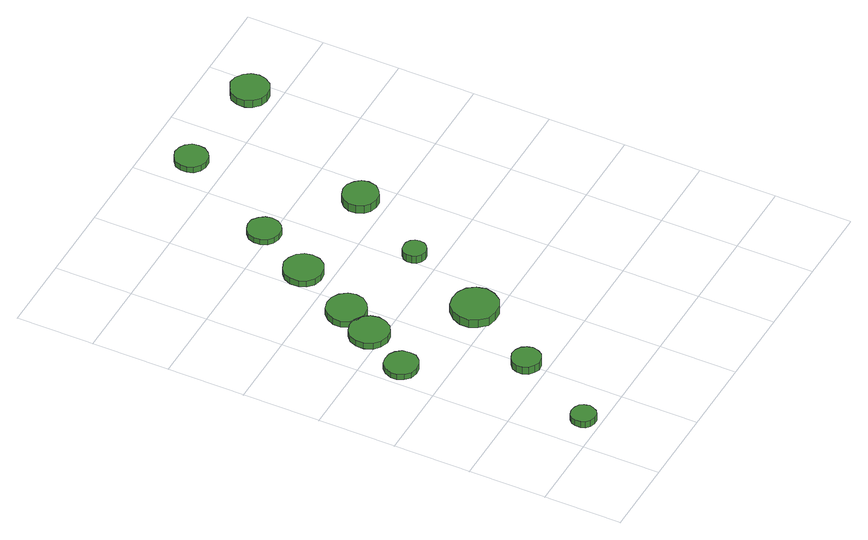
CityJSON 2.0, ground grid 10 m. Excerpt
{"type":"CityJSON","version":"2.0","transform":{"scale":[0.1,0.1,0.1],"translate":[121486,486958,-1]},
"CityObjects":{
"tree1":{"type":"SolitaryVegetationObject","attributes":{"function":"something"},"geometry":[{"type":"MultiSurface","lod":"1","boundaries":[[[0,1,2,3,4,5,6,7,8,9,10,11,12,13,14]],[[15,16,17,18,19,20,21,22,23,24,25,26,27,28,29]],[[0,29,28,1]],[[1,28,27,2]],[[2,27,26,3]],[[3,26,25,4]],[[4,25,24,5]],[[5,24,23,6]],[[6,23,22,7]],[[7,22,21,8]],[[8,21,20,9]],[[9,20,19,10]],[[10,19,18,11]],[[11,18,17,12]],[[12,17,16,13]],[[13,16,15,14]],[[14,15,29,0]]]}]},
"tree2":{"type":"SolitaryVegetationObject","attributes":{"function":"something"},"geometry":[{"type":"MultiSurface","lod":"1","boundaries":[[[30,31,32,33,34,35,36,37,38,39,40,41,42,43,44]],[[45,46,47,48,49,50,51,52,53,54,55,56,57,58,59]],[[30,59,58,31]],[[31,58,57,32]],[[32,57,56,33]],[[33,56,55,34]],[[34,55,54,35]],[[35,54,53,36]],[[36,53,52,37]],[[37,52,51,38]],[[38,51,50,39]],[[39,50,49,40]],[[40,49,48,41]],[[41,48,47,42]],[[42,47,46,43]],[[43,46,45,44]],[[44,45,59,30]]]}]},
"tree3":{"type":"SolitaryVegetationObject","attributes":{"function":"something"},"geometry":[{"type":"MultiSurface","lod":"1","boundaries":[[[60,61,62,63,64,65,66,67,68,69,70,71,72,73,74]],[[75,76,77,78,79,80,81,82,83,84,85,86,87,88,89]],[[60,89,88,61]],[[61,88,87,62]],[[62,87,86,63]],[[63,86,85,64]],[[64,85,84,65]],[[65,84,83,66]],[[66,83,82,67]],[[67,82,81,68]],[[68,81,80,69]],[[69,80,79,70]],[[70,79,78,71]],[[71,78,77,72]],[[72,77,76,73]],[[73,76,75,74]],[[74,75,89,60]]]}]},
"tree4":{"type":"SolitaryVegetationObject","attributes":{"function":"something"},"geometry":[{"type":"MultiSurface","lod":"1","boundaries":[[[90,91,92,93,94,95,96,97,98,99,100,101,102,103,104]],[[105,106,107,108,109,110,111,112,113,114,115,116,117,118,119]],[[90,119,118,91]],[[91,118,117,92]],[[92,117,116,93]],[[93,116,115,94]],[[94,115,114,95]],[[95,114,113,96]],[[96,113,112,97]],[[97,112,111,98]],[[98,111,110,99]],[[99,110,109,100]],[[100,109,108,101]],[[101,108,107,102]],[[102,107,106,103]],[[103,106,105,104]],[[104,105,119,90]]]}]},
"tree5":{"type":"SolitaryVegetationObject","attributes":{"function":"something"},"geometry":[{"type":"MultiSurface","lod":"1","boundaries":[[[120,121,122,123,124,125,126,127,128,129,130,131,132,133,134]],[[135,136,137,138,139,140,141,142,143,144,145,146,147,148,149]],[[120,149,148,121]],[[121,148,147,122]],[[122,147,146,123]],[[123,146,145,124]],[[124,145,144,125]],[[125,144,143,126]],[[126,143,142,127]],[[127,142,141,128]],[[128,141,140,129]],[[129,140,139,130]],[[130,139,138,131]],[[131,138,137,132]],[[132,137,136,133]],[[133,136,135,134]],[[134,135,149,120]]]}]},
"tree6":{"type":"SolitaryVegetationObject","attributes":{"function":"something"},"geometry":[{"type":"MultiSurface","lod":"1","boundaries":[[[150,151,152,153,154,155,156,157,158,159,160,161,162,163,164]],[[165,166,167,168,169,170,171,172,173,174,175,176,177,178,179]],[[150,179,178,151]],[[151,178,177,152]],[[152,177,176,153]],[[153,176,175,154]],[[154,175,174,155]],[[155,174,173,156]],[[156,173,172,157]],[[157,172,171,158]],[[158,171,170,159]],[[159,170,169,160]],[[160,169,168,161]],[[161,168,167,162]],[[162,167,166,163]],[[163,166,165,164]],[[164,165,179,150]]]}]},
"tree7":{"type":"SolitaryVegetationObject","attributes":{"function":"something"},"geometry":[{"type":"MultiSurface","lod":"1","boundaries":[[[180,181,182,183,184,185,186,187,188,189,190,191,192,193,194]],[[195,196,197,198,199,200,201,202,203,204,205,206,207,208,209]],[[180,209,208,181]],[[181,208,207,182]],[[182,207,206,183]],[[183,206,205,184]],[[184,205,204,185]],[[185,204,203,186]],[[186,203,202,187]],[[187,202,201,188]],[[188,201,200,189]],[[189,200,199,190]],[[190,199,198,191]],[[191,198,197,192]],[[192,197,196,193]],[[193,196,195,194]],[[194,195,209,180]]]}]},
"tree8":{"type":"SolitaryVegetationObject","attributes":{"function":"something"},"geometry":[{"type":"MultiSurface","lod":"1","boundaries":[[[210,211,212,213,214,215,216,217,218,219,220,221,222,223,224]],[[225,226,227,228,229,230,231,232,233,234,235,236,237,238,239]],[[210,239,238,211]],[[211,238,237,212]],[[212,237,236,213]],[[213,236,235,214]],[[214,235,234,215]],[[215,234,233,216]],[[216,233,232,217]],[[217,232,231,218]],[[218,231,230,219]],[[219,230,229,220]],[[220,229,228,221]],[[221,228,227,222]],[[222,227,226,223]],[[223,226,225,224]],[[224,225,239,210]]]}]},
"tree9":{"type":"SolitaryVegetationObject","attributes":{"function":"something"},"geometry":[{"type":"MultiSurface","lod":"1","boundaries":[[[240,241,242,243,244,245,246,247,248,249,250,251,252,253,254]],[[255,256,257,258,259,260,261,262,263,264,265,266,267,268,269]],[[240,269,268,241]],[[241,268,267,242]],[[242,267,266,243]],[[243,266,265,244]],[[244,265,264,245]],[[245,264,263,246]],[[246,263,262,247]],[[247,262,261,248]],[[248,261,260,249]],[[249,260,259,250]],[[250,259,258,251]],[[251,258,257,252]],[[252,257,256,253]],[[253,256,255,254]],[[254,255,269,240]]]}]},
"tree10":{"type":"SolitaryVegetationObject","attributes":{"function":"something"},"geometry":[{"type":"MultiSurface","lod":"1","boundaries":[[[270,271,272,273,274,275,276,277,278,279,280,281,282,283,284]],[[285,286,287,288,289,290,291,292,293,294,295,296,297,298,299]],[[270,299,298,271]],[[271,298,297,272]],[[272,297,296,273]],[[273,296,295,274]],[[274,295,294,275]],[[275,294,293,276]],[[276,293,292,277]],[[277,292,291,278]],[[278,291,290,279]],[[279,290,289,280]],[[280,289,288,281]],[[281,288,287,282]],[[282,287,286,283]],[[283,286,285,284]],[[284,285,299,270]]]}]},
"tree11":{"type":"SolitaryVegetationObject","attributes":{"function":"something"},"geometry":[{"type":"MultiSurface","lod":"1","boundaries":[[[300,301,302,303,304,305,306,307,308,309,310,311,312,313,314]],[[315,316,317,318,319,320,321,322,323,324,325,326,327,328,329]],[[300,329,328,301]],[[301,328,327,302]],[[302,327,326,303]],[[303,326,325,304]],[[304,325,324,305]],[[305,324,323,306]],[[306,323,322,307]],[[307,322,321,308]],[[308,321,320,309]],[[309,320,319,310]],[[310,319,318,311]],[[311,318,317,312]],[[312,317,316,313]],[[313,316,315,314]],[[314,315,329,300]]]}]},
"tree12":{"type":"SolitaryVegetationObject","attributes":{"function":"something"}},
"tree13":{"type":"SolitaryVegetationObject","attributes":{"function":"something"},"geometry":[{"type":"MultiSurface","lod":"1","boundaries":[[[330,331,332,333,334,335,336,337,338,339,340,341,342,343,344]],[[345,346,347,348,349,350,351,352,353,354,355,356,357,358,359]],[[330,359,358,331]],[[331,358,357,332]],[[332,357,356,333]],[[333,356,355,334]],[[334,355,354,335]],[[335,354,353,336]],[[336,353,352,337]],[[337,352,351,338]],[[338,351,350,339]],[[339,350,349,340]],[[340,349,348,341]],[[341,348,347,342]],[[342,347,346,343]],[[343,346,345,344]],[[344,345,359,330]]]}]}
},
"vertices":[
[60,22,16],[58,29,16],[55,34,16],[49,37,16],[42,38,16],[36,36,16],[31,32,16],[29,26,16],[29,19,16],[31,13,16],[36,9,16],[42,7,16],[49,7,16],[55,11,16],[58,16,16],[58,16,7],[55,11,7],[49,7,7],[42,7,7],[36,9,7],[31,13,7],[29,19,7],[29,26,7],[31,32,7],[36,36,7],[42,38,7],[49,37,7],[55,34,7],[58,29,7],[60,22,7],
[49,256,14],[48,265,14],[42,272,14],[35,276,14],[26,277,14],[17,275,14],[11,269,14],[7,260,14],[7,252,14],[11,243,14],[17,237,14],[26,235,14],[35,236,14],[42,240,14],[48,247,14],[48,247,6],[42,240,6],[35,236,6],[26,235,6],[17,237,6],[11,243,6],[7,252,6],[7,260,6],[11,269,6],[17,275,6],[26,277,6],[35,276,6],[42,272,6],[48,265,6],[49,256,6],
[120,128,17],[118,135,17],[114,141,17],[107,145,17],[99,146,17],[92,143,17],[86,138,17],[83,131,17],[83,124,17],[86,117,17],[92,112,17],[99,109,17],[107,110,17],[114,114,17],[118,120,17],[118,120,6],[114,114,6],[107,110,6],[99,109,6],[92,112,6],[86,117,6],[83,124,6],[83,131,6],[86,138,6],[92,143,6],[99,146,6],[107,145,6],[114,141,6],[118,135,6],[120,128,6],
[87,316,15],[85,326,15],[79,334,15],[70,340,15],[60,341,15],[50,338,15],[42,331,15],[38,321,15],[38,311,15],[42,301,15],[50,294,15],[60,291,15],[70,292,15],[79,297,15],[85,306,15],[85,306,6],[79,297,6],[70,292,6],[60,291,6],[50,294,6],[42,301,6],[38,311,6],[38,321,6],[42,331,6],[50,338,6],[60,341,6],[70,340,6],[79,334,6],[85,326,6],[87,316,6],
[111,358,15],[109,368,15],[102,377,15],[93,382,15],[83,383,15],[72,380,15],[65,373,15],[60,363,15],[60,353,15],[65,343,15],[72,336,15],[83,333,15],[93,334,15],[102,339,15],[109,348,15],[109,348,6],[102,339,6],[93,334,6],[83,333,6],[72,336,6],[65,343,6],[60,353,6],[60,363,6],[65,373,6],[72,380,6],[83,383,6],[93,382,6],[102,377,6],[109,368,6],[111,358,6],
[187,224,18],[184,236,18],[177,246,18],[166,252,18],[154,253,18],[142,250,18],[133,241,18],[128,230,18],[128,218,18],[133,207,18],[142,198,18],[154,195,18],[166,196,18],[177,202,18],[184,212,18],[184,212,6],[177,202,6],[166,196,6],[154,195,6],[142,198,6],[133,207,6],[128,218,6],[128,230,6],[133,241,6],[142,250,6],[154,253,6],[166,252,6],[177,246,6],[184,236,6],[187,224,6],
[150,436,15],[148,446,15],[142,454,15],[133,459,15],[123,461,15],[113,457,15],[105,450,15],[101,441,15],[101,430,15],[105,421,15],[113,414,15],[123,411,15],[133,412,15],[142,417,15],[148,425,15],[148,425,6],[142,417,6],[133,412,6],[123,411,6],[113,414,6],[105,421,6],[101,430,6],[101,441,6],[105,450,6],[113,457,6],[123,461,6],[133,459,6],[142,454,6],[148,446,6],[150,436,6],
[228,333,17],[227,339,17],[223,344,17],[218,347,17],[212,347,17],[206,346,17],[201,341,17],[199,336,17],[199,330,17],[201,324,17],[206,320,17],[212,318,17],[218,319,17],[223,322,17],[227,327,17],[227,327,6],[223,322,6],[218,319,6],[212,318,6],[206,320,6],[201,324,6],[199,330,6],[199,336,6],[201,341,6],[206,346,6],[212,347,6],[218,347,6],[223,344,6],[227,339,6],[228,333,6],
[188,509,14],[186,517,14],[181,524,14],[174,529,14],[165,530,14],[157,527,14],[150,521,14],[147,513,14],[147,504,14],[150,496,14],[157,491,14],[165,488,14],[174,489,14],[181,493,14],[186,500,14],[186,500,6],[181,493,6],[174,489,6],[165,488,6],[157,491,6],[150,496,6],[147,504,6],[147,513,6],[150,521,6],[157,527,6],[165,530,6],[174,529,6],[181,524,6],[186,517,6],[188,509,6],
[293,434,18],[291,443,18],[285,450,18],[277,455,18],[268,456,18],[259,453,18],[252,447,18],[248,438,18],[248,429,18],[252,420,18],[259,414,18],[268,411,18],[277,412,18],[285,417,18],[291,424,18],[291,424,6],[285,417,6],[277,412,6],[268,411,6],[259,414,6],[252,420,6],[248,429,6],[248,438,6],[252,447,6],[259,453,6],[268,456,6],[277,455,6],[285,450,6],[291,443,6],[293,434,6],
[263,644,14],[262,653,14],[256,660,14],[249,664,14],[240,665,14],[232,662,14],[225,656,14],[222,648,14],[222,640,14],[225,632,14],[232,626,14],[240,623,14],[249,624,14],[256,628,14],[262,636,14],[262,636,6],[256,628,6],[249,624,6],[240,623,6],[232,626,6],[225,632,6],[222,640,6],[222,648,6],[225,656,6],[232,662,6],[240,665,6],[249,664,6],[256,660,6],[262,653,6],[263,644,6],
[404,636,17],[402,646,17],[396,654,17],[387,660,17],[377,661,17],[368,657,17],[360,651,17],[356,641,17],[356,631,17],[360,622,17],[368,615,17],[377,612,17],[387,613,17],[396,618,17],[402,627,17],[402,627,6],[396,618,6],[387,613,6],[377,612,6],[368,615,6],[360,622,6],[356,631,6],[356,641,6],[360,651,6],[368,657,6],[377,661,6],[387,660,6],[396,654,6],[402,646,6],[404,636,6]
]}
